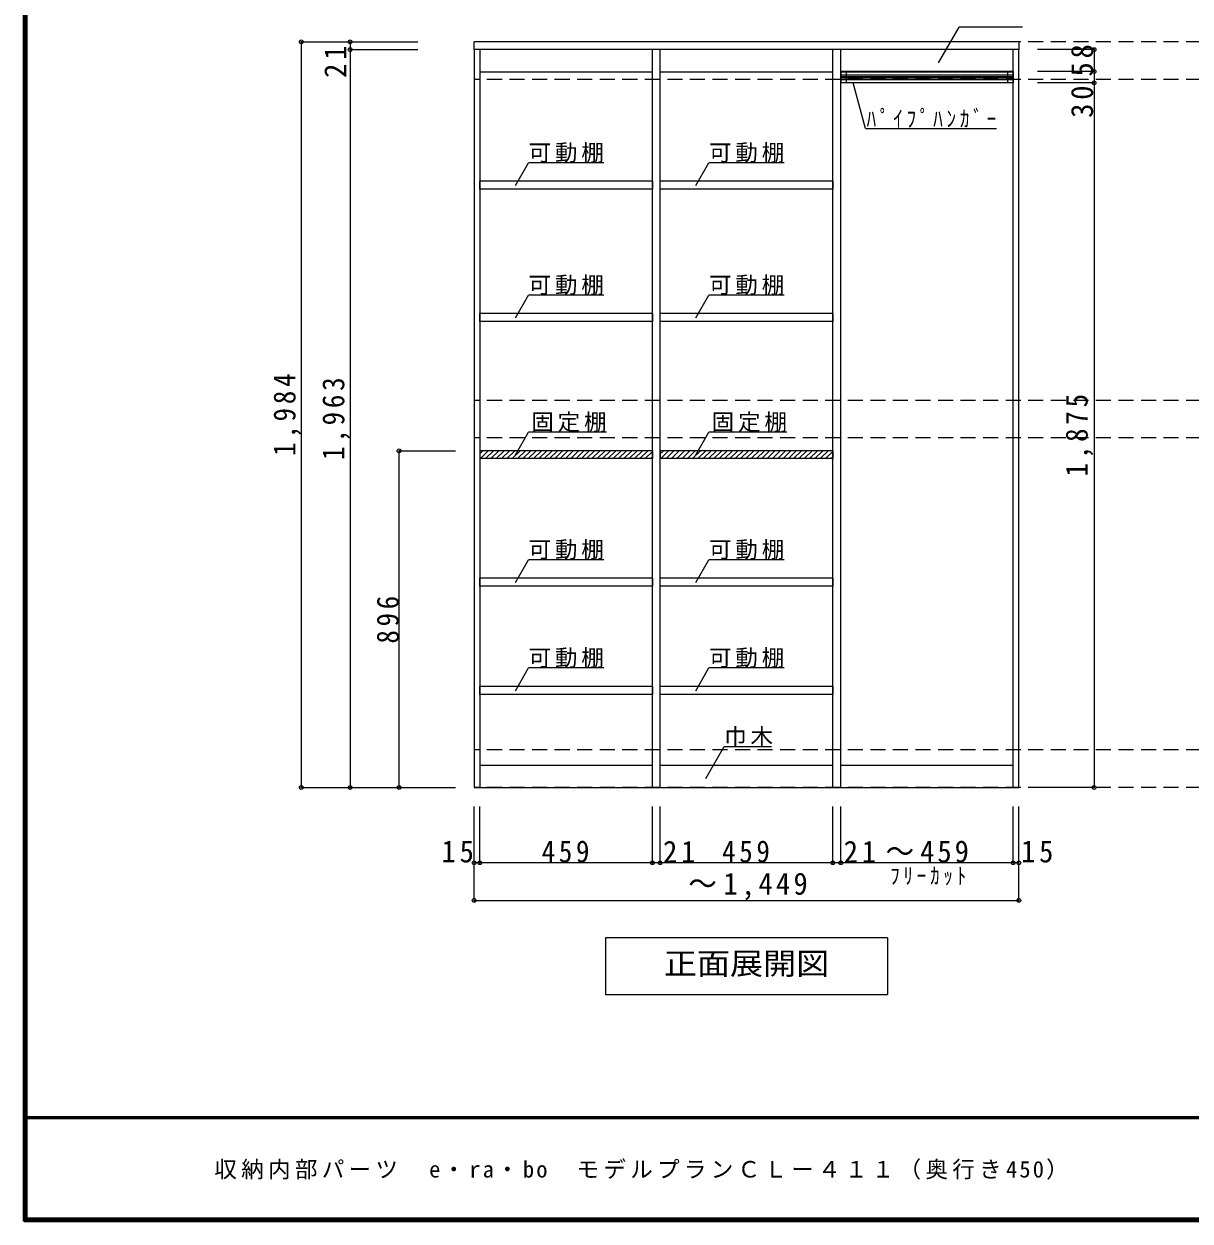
# Model space of a CAD drawing. Units: millimetres at full size, sheet at 1:20; details may follow other scales. Extents: x -3922 to 3878, y -2932 to 2722.
# Drawn here: x -3922 to -820, y -2864 to 320 of the extents above; entities that cross this region are included whole.
import ezdxf
from ezdxf.enums import TextEntityAlignment as Align

# ---------------------------------------------------------------- set-up
doc = ezdxf.new("R2010")
doc.units = ezdxf.units.MM
doc.header["$LTSCALE"] = 20
doc.header["$PDMODE"] = 32
doc.header["$PDSIZE"] = 10
doc.linetypes.add('DASHED2', pattern=[3, 2, -1])
for name, color, linetype, lineweight in [('0-2', 2, 'Continuous', 35), ('0-3_固定棚', 3, 'Continuous', 25), ('0-4_可動棚', 3, 'Continuous', 25), ('0-6_パイプハンガー', 4, 'Continuous', 9), ('0-7_桟木・巾木', 2, 'Continuous', 35), ('0-A_文字', 7, 'Continuous', 18), ('0-B_寸法', 7, 'Continuous', 9), ('0-C_ハッチ', 4, 'Continuous', 9), ('F-1_枠', 6, 'Continuous', 40)]:
    doc.layers.add(name, color=color, linetype=linetype, lineweight=lineweight)
doc.layers.add('F-A_文字', color=7, linetype='Continuous')
doc.styles.add('ＭＳ ゴシック', font='')
doc.styles.get('ＭＳ ゴシック').set_extended_font_data('MS Gothic')

msp = doc.modelspace()

# ---------------------------------------------------------------- linework, layer by layer
at = {"layer": '0-2', "color": 3, "lineweight": 25}
for p, q in [((-2724.11, 251.73), (-2724.11, 272.73)), ((-1275.11, 272.73), (-2724.11, 272.73)), ((-1275.11, 272.73), (-1275.11, 251.73)), ((-2724.11, 251.73), (-2724.11, -1711.27)), ((-1275.11, 251.73), (-2724.11, 251.73)), ((-2709.11, 251.73), (-2709.11, -1711.27)), ((-2250.11, -1711.27), (-2250.11, 251.73)), ((-2229.11, -1711.27), (-2229.11, 251.73)), ((-1770.11, -1711.27), (-1770.11, 251.73)), ((-1749.11, -1711.27), (-1749.11, 251.73)), ((-1290.11, -1711.27), (-1290.11, 251.73)), ((-1275.11, -1711.27), (-1275.11, 251.73)), ((-2724.11, -1711.27), (-1275.11, -1711.27))]:
    msp.add_line(p, q, dxfattribs=at)
at = {"layer": '0-3_固定棚'}
for p, q in [((-2709.11, -815.27), (-2709.11, -836.27)), ((-2250.11, -815.27), (-2709.11, -815.27)), ((-2250.11, -815.27), (-2250.11, -836.27)), ((-2229.11, -815.27), (-2229.11, -836.27)), ((-1770.11, -815.27), (-2229.11, -815.27)), ((-1770.11, -815.27), (-1770.11, -836.27)), ((-2250.11, -836.27), (-2709.11, -836.27)), ((-1770.11, -836.27), (-2229.11, -836.27))]:
    msp.add_line(p, q, dxfattribs=at)
at = {"layer": '0-4_可動棚'}
for p, q in [((-2250.11, -98.27), (-2709.11, -98.27)), ((-2709.11, -119.27), (-2709.11, -98.27)), ((-2229.11, -119.27), (-2229.11, -98.27)), ((-1770.11, -98.27), (-2229.11, -98.27)), ((-1770.11, -119.27), (-2229.11, -119.27)), ((-1770.11, -98.27), (-1770.11, -119.27)), ((-2709.11, -471.27), (-2709.11, -450.27)), ((-2250.11, -450.27), (-2709.11, -450.27)), ((-2229.11, -471.27), (-2229.11, -450.27)), ((-1770.11, -450.27), (-2229.11, -450.27)), ((-2709.11, -1175.27), (-2709.11, -1154.27)), ((-2250.11, -1154.27), (-2709.11, -1154.27)), ((-2229.11, -1175.27), (-2229.11, -1154.27)), ((-1770.11, -1154.27), (-2229.11, -1154.27)), ((-2709.11, -1463.27), (-2709.11, -1442.27)), ((-2250.11, -1442.27), (-2709.11, -1442.27)), ((-2229.11, -1463.27), (-2229.11, -1442.27)), ((-1770.11, -1442.27), (-2229.11, -1442.27))]:
    msp.add_line(p, q, dxfattribs=at)
for points in [[(-2250.11, -98.27), (-2250.11, -119.27), (-2709.11, -119.27)], [(-2250.11, -450.27), (-2250.11, -471.27), (-2709.11, -471.27)], [(-1770.11, -450.27), (-1770.11, -471.27), (-2229.11, -471.27)], [(-2250.11, -1154.27), (-2250.11, -1175.27), (-2709.11, -1175.27)], [(-1770.11, -1154.27), (-1770.11, -1175.27), (-2229.11, -1175.27)], [(-2250.11, -1442.27), (-2250.11, -1463.27), (-2709.11, -1463.27)], [(-1770.11, -1442.27), (-1770.11, -1463.27), (-2229.11, -1463.27)]]:
    msp.add_lwpolyline(points, dxfattribs=at)
at = {"layer": '0-6_パイプハンガー', "color": 3, "lineweight": 25}
for p, q in [((-1290.11, 193.73), (-1749.11, 193.73)), ((-1749.11, 193.73), (-1749.11, 163.73)), ((-1290.11, 193.73), (-1290.11, 163.73)), ((-1290.11, 163.73), (-1749.11, 163.73))]:
    msp.add_line(p, q, dxfattribs=at)
at = {"layer": '0-6_パイプハンガー', "color": 7, "lineweight": 18}
for p, q in [((-1734.11, 193.73), (-1734.11, 163.73)), ((-1305.11, 193.73), (-1305.11, 163.73))]:
    msp.add_line(p, q, dxfattribs=at)
at = {"layer": '0-6_パイプハンガー'}
for p, q in [((-1749.11, 184.73), (-1290.11, 184.73)), ((-1749.11, 180.73), (-1290.11, 180.73)), ((-1749.11, 176.73), (-1290.11, 176.73)), ((-1749.11, 172.73), (-1290.11, 172.73))]:
    msp.add_line(p, q, dxfattribs=at)
at = {"layer": '0-7_桟木・巾木', "color": 7, "lineweight": 18}
for p, q in [((-2250.11, 191.73), (-2709.11, 191.73)), ((-1770.11, 191.73), (-2229.11, 191.73)), ((-1290.11, 191.73), (-1749.11, 191.73)), ((-2709.11, -1651.27), (-2250.11, -1651.27)), ((-2229.11, -1651.27), (-1770.11, -1651.27)), ((-1749.11, -1651.27), (-1290.11, -1651.27))]:
    msp.add_line(p, q, dxfattribs=at)
at = {"layer": '0-A_文字'}
for p, q in [((-1488.52, 216.5), (-1433.69, 311.47)), ((-1265.21, 311.47), (-1433.69, 311.47)), ((-1683.19, 41.79), (-1715.86, 163.73)), ((-1683.19, 41.79), (-1334.81, 41.79)), ((-2614.62, -109.79), (-2579.61, -49.14)), ((-2379.61, -49.14), (-2579.61, -49.14)), ((-2134.62, -109.79), (-2099.61, -49.14)), ((-1899.61, -49.14), (-2099.61, -49.14)), ((-2614.62, -461.79), (-2579.61, -401.14)), ((-2379.61, -401.14), (-2579.61, -401.14)), ((-2134.62, -461.79), (-2099.61, -401.14)), ((-1899.61, -401.14), (-2099.61, -401.14)), ((-2614.62, -826.33), (-2579.61, -765.68)), ((-2372.42, -765.68), (-2579.61, -765.68)), ((-2134.62, -826.33), (-2099.61, -765.68)), ((-1892.42, -765.68), (-2099.61, -765.68)), ((-2614.62, -1165.79), (-2579.61, -1105.14)), ((-2379.61, -1105.14), (-2579.61, -1105.14)), ((-2134.62, -1165.79), (-2099.61, -1105.14)), ((-1899.61, -1105.14), (-2099.61, -1105.14)), ((-2614.62, -1453.79), (-2579.61, -1393.14)), ((-2379.61, -1393.14), (-2579.61, -1393.14)), ((-2134.62, -1453.79), (-2099.61, -1393.14)), ((-1899.61, -1393.14), (-2099.61, -1393.14)), ((-2108.1, -1686.83), (-2059.35, -1602.39)), ((-2059.35, -1602.39), (-1933.32, -1602.39)), ((-1624.61, -2111.27), (-1624.61, -2261.27)), ((-2374.61, -2261.27), (-1624.61, -2261.27))]:
    msp.add_line(p, q, dxfattribs=at)
msp.add_lwpolyline([(-1624.61, -2111.27), (-2374.61, -2111.27), (-2374.61, -2261.27)], dxfattribs=at)
at = {"layer": '0-B_寸法', "color": 4}
for p, q in [((-3184.11, 272.73), (-3184.11, -1711.27)), ((-3184.11, 272.73), (-3054.11, 272.73)), ((-3054.11, 272.73), (-3054.11, 251.73)), ((-3054.11, 272.73), (-2874.11, 272.73)), ((-3054.11, 251.73), (-2874.11, 251.73)), ((-3054.11, 251.73), (-3054.11, -1711.27)), ((-1075.11, 251.73), (-1225.11, 251.73)), ((-1075.11, 251.73), (-1075.11, 193.73)), ((-1075.11, 193.73), (-1225.11, 193.73)), ((-1075.11, 193.73), (-1075.11, 163.73)), ((-1075.11, 163.73), (-1225.11, 163.73)), ((-1075.11, 163.73), (-1075.11, -1711.27)), ((-2924.11, -815.27), (-2774.11, -815.27)), ((-2924.11, -1711.27), (-2924.11, -815.27)), ((-3184.11, -1711.27), (-3054.11, -1711.27)), ((-3054.11, -1711.27), (-2774.11, -1711.27)), ((-1075.11, -1711.27), (-1225.11, -1711.27)), ((-2724.11, -1911.27), (-2724.11, -1761.27)), ((-2709.11, -1911.27), (-2709.11, -1761.27)), ((-2250.11, -1911.27), (-2250.11, -1761.27)), ((-2229.11, -1911.27), (-2229.11, -1761.27)), ((-1770.11, -1911.27), (-1770.11, -1761.27)), ((-1749.11, -1911.27), (-1749.11, -1761.27)), ((-1290.11, -1911.27), (-1290.11, -1761.27)), ((-1275.11, -1911.27), (-1275.11, -1761.27)), ((-2709.11, -1911.27), (-2724.11, -1911.27)), ((-2724.11, -2011.27), (-2724.11, -1911.27)), ((-2250.11, -1911.27), (-2709.11, -1911.27)), ((-2229.11, -1911.27), (-2250.11, -1911.27)), ((-1770.11, -1911.27), (-2229.11, -1911.27)), ((-1749.11, -1911.27), (-1770.11, -1911.27)), ((-1290.11, -1911.27), (-1749.11, -1911.27)), ((-1275.11, -1911.27), (-1290.11, -1911.27)), ((-1275.11, -2011.27), (-1275.11, -1911.27)), ((-2724.11, -2011.27), (-1275.11, -2011.27))]:
    msp.add_line(p, q, dxfattribs=at)
at = {"layer": '0-B_寸法', "color": 4, "linetype": 'DASHED2'}
for p, q in [((3049.89, 272.73), (-2724.11, 272.73)), ((3049.89, 172.73), (-2724.11, 172.73)), ((3049.89, -681.27), (-2724.11, -681.27)), ((3049.89, -781.27), (-2724.11, -781.27)), ((3049.89, -1611.27), (-2724.11, -1611.27)), ((3049.89, -1711.27), (-2724.11, -1711.27))]:
    msp.add_line(p, q, dxfattribs=at)
at = {"layer": '0-B_寸法'}
for p in [(-3184.11, 272.73), (-3054.11, 272.73), (-3054.11, 251.73), (-1075.11, 251.73), (-1075.11, 193.73), (-1075.11, 163.73), (-2924.11, -815.27), (-3184.11, -1711.27), (-3054.11, -1711.27), (-2924.11, -1711.27), (-1075.11, -1711.27), (-2724.11, -1911.27), (-2709.11, -1911.27), (-2250.11, -1911.27), (-2229.11, -1911.27), (-1770.11, -1911.27), (-1749.11, -1911.27), (-1290.11, -1911.27), (-1275.11, -1911.27), (-2724.11, -2011.27), (-1275.11, -2011.27)]:
    msp.add_point(p, dxfattribs=at)
at = {"layer": '0-C_ハッチ'}
for p, q in [((-2709.11, -823.46), (-2700.91, -815.27)), ((-2707.77, -836.27), (-2686.77, -815.27)), ((-2693.63, -836.27), (-2672.63, -815.27)), ((-2679.49, -836.27), (-2658.49, -815.27)), ((-2665.34, -836.27), (-2644.34, -815.27)), ((-2651.2, -836.27), (-2630.2, -815.27)), ((-2637.06, -836.27), (-2616.06, -815.27)), ((-2622.92, -836.27), (-2601.92, -815.27)), ((-2608.77, -836.27), (-2587.77, -815.27)), ((-2594.63, -836.27), (-2573.63, -815.27)), ((-2580.49, -836.27), (-2559.49, -815.27)), ((-2566.35, -836.27), (-2545.35, -815.27)), ((-2552.21, -836.27), (-2531.21, -815.27)), ((-2538.06, -836.27), (-2517.06, -815.27)), ((-2523.92, -836.27), (-2502.92, -815.27)), ((-2509.78, -836.27), (-2488.78, -815.27)), ((-2495.64, -836.27), (-2474.64, -815.27)), ((-2481.5, -836.27), (-2460.5, -815.27)), ((-2467.35, -836.27), (-2446.35, -815.27)), ((-2453.21, -836.27), (-2432.21, -815.27)), ((-2439.07, -836.27), (-2418.07, -815.27)), ((-2424.93, -836.27), (-2403.93, -815.27)), ((-2410.78, -836.27), (-2389.78, -815.27)), ((-2396.64, -836.27), (-2375.64, -815.27)), ((-2382.5, -836.27), (-2361.5, -815.27)), ((-2368.36, -836.27), (-2347.36, -815.27)), ((-2354.22, -836.27), (-2333.22, -815.27)), ((-2340.07, -836.27), (-2319.07, -815.27)), ((-2325.93, -836.27), (-2304.93, -815.27)), ((-2311.79, -836.27), (-2290.79, -815.27)), ((-2297.65, -836.27), (-2276.65, -815.27)), ((-2283.51, -836.27), (-2262.51, -815.27)), ((-2269.36, -836.27), (-2250.11, -817.01)), ((-2229.11, -823.46), (-2220.91, -815.27)), ((-2227.77, -836.27), (-2206.77, -815.27)), ((-2213.63, -836.27), (-2192.63, -815.27)), ((-2199.49, -836.27), (-2178.49, -815.27)), ((-2185.34, -836.27), (-2164.34, -815.27)), ((-2171.2, -836.27), (-2150.2, -815.27)), ((-2157.06, -836.27), (-2136.06, -815.27)), ((-2142.92, -836.27), (-2121.92, -815.27)), ((-2128.77, -836.27), (-2107.77, -815.27)), ((-2114.63, -836.27), (-2093.63, -815.27)), ((-2100.49, -836.27), (-2079.49, -815.27)), ((-2086.35, -836.27), (-2065.35, -815.27)), ((-2072.21, -836.27), (-2051.21, -815.27)), ((-2058.06, -836.27), (-2037.06, -815.27)), ((-2043.92, -836.27), (-2022.92, -815.27)), ((-2029.78, -836.27), (-2008.78, -815.27)), ((-2015.64, -836.27), (-1994.64, -815.27)), ((-2001.5, -836.27), (-1980.5, -815.27)), ((-1987.35, -836.27), (-1966.35, -815.27)), ((-1973.21, -836.27), (-1952.21, -815.27)), ((-1959.07, -836.27), (-1938.07, -815.27)), ((-1944.93, -836.27), (-1923.93, -815.27)), ((-1930.78, -836.27), (-1909.78, -815.27)), ((-1916.64, -836.27), (-1895.64, -815.27)), ((-1902.5, -836.27), (-1881.5, -815.27)), ((-1888.36, -836.27), (-1867.36, -815.27)), ((-1874.22, -836.27), (-1853.22, -815.27)), ((-1860.07, -836.27), (-1839.07, -815.27)), ((-1845.93, -836.27), (-1824.93, -815.27)), ((-1831.79, -836.27), (-1810.79, -815.27)), ((-1817.65, -836.27), (-1796.65, -815.27)), ((-1803.51, -836.27), (-1782.51, -815.27)), ((-1789.36, -836.27), (-1770.11, -817.01)), ((-2255.22, -836.27), (-2250.11, -831.15)), ((-1775.22, -836.27), (-1770.11, -831.15))]:
    msp.add_line(p, q, dxfattribs=at)
at = {"layer": 'F-1_枠'}
for p, q in [((-3922.03, 2722.29), (-3922.03, -2864.37)), ((-3918.7, 2722.29), (-3918.7, -2864.37)), ((-3915.36, 2722.29), (-3915.36, -2864.37)), ((3877.97, -2587.71), (-3922.03, -2587.71)), ((3877.97, -2591.04), (-3922.03, -2591.04)), ((3877.97, -2857.71), (-3922.03, -2857.71)), ((3877.97, -2861.04), (-3922.03, -2861.04)), ((3877.97, -2864.37), (-3922.03, -2864.37))]:
    msp.add_line(p, q, dxfattribs=at)

# ---------------------------------------------------------------- texts
at = {"layer": '0-A_文字', "style": 'ＭＳ ゴシック', "width": 1.1}
msp.add_text('正面展開図', height=58.65, dxfattribs=at).set_placement((-2219.61, -2226.27), align=Align.BOTTOM_LEFT)
at = {"layer": '0-A_文字', "char_height": 43.99, "attachment_point": 7, "style": 'ＭＳ ゴシック'}
for s, insert in [('\\T1.39;\\W0.85;ﾊﾟｲﾌﾟﾊﾝｶﾞｰ', (-1680.2, 44)), ('\\T1.17;可動棚', (-2579.61, -49.14)), ('\\T1.17;可動棚', (-2099.61, -49.14)), ('\\T1.17;可動棚', (-2579.61, -401.14)), ('\\T1.17;可動棚', (-2099.61, -401.14)), ('\\T1.17;固定棚', (-2572.42, -765.68)), ('\\T1.17;固定棚', (-2092.42, -765.68)), ('\\T1.17;可動棚', (-2579.61, -1105.14)), ('\\T1.17;可動棚', (-2099.61, -1105.14)), ('\\T1.17;可動棚', (-2579.61, -1393.14)), ('\\T1.17;可動棚', (-2099.61, -1393.14)), ('\\T1.17;巾木', (-2059.35, -1602.39)), ('\\T1.39;\\W0.85;ﾌﾘｰｶｯﾄ', (-1617.61, -1971.27))]:
    msp.add_mtext(s, dxfattribs=dict(at, insert=insert))
at = {"layer": '0-B_寸法', "char_height": 58.65, "attachment_point": 7, "rotation": 90, "style": 'ＭＳ ゴシック'}
for s, insert in [('\\T1.27;\\W0.95;21', (-3064.49, 176.73)), ('\\T1.27;\\W0.95;58', (-1076.94, 180.23)), ('\\T1.27;\\W0.95;30', (-1076.94, 70.33)), ('\\T1.28;\\W0.9;1,984', (-3184.49, -829.27)), ('\\T1.28;\\W0.9;1,963', (-3054.49, -839.77)), ('\\T1.28;\\W0.9;1,875', (-1076.94, -883.77)), ('\\T1.27;\\W0.9;896', (-2924.11, -1328.27))]:
    msp.add_mtext(s, dxfattribs=dict(at, insert=insert))
at = {"layer": '0-B_寸法', "char_height": 58.65, "attachment_point": 7, "style": 'ＭＳ ゴシック'}
for s, insert in [('\\T1.27;\\W0.95;15', (-2811.06, -1911.27)), ('\\T1.27;\\W0.9;459', (-2544.61, -1911.27)), ('\\T1.27;\\W0.95;21', (-2221.62, -1911.27)), ('\\T1.27;\\W0.9;459', (-2064.61, -1911.27)), ('\\T1.27;\\W0.95;21', (-1741.02, -1911.27)), ('\\T1.21;\\W0.95;～459', (-1629.61, -1911.27)), ('\\T1.27;\\W0.95;15', (-1269.35, -1911.27)), ('\\T1.23;\\W0.95;～1,449', (-2154.61, -2011.27))]:
    msp.add_mtext(s, dxfattribs=dict(at, insert=insert))
at = {"layer": 'F-A_文字', "insert": (-3415.36, -2754.37), "char_height": 43.99, "attachment_point": 7, "style": 'ＭＳ ゴシック'}
msp.add_mtext('\\T1.19;収納内部パーツ\u3000e・ra・bo\u3000モデルプランＣＬー４１１（奥行き450）', dxfattribs=at)

doc.saveas('drawing.dxf')
